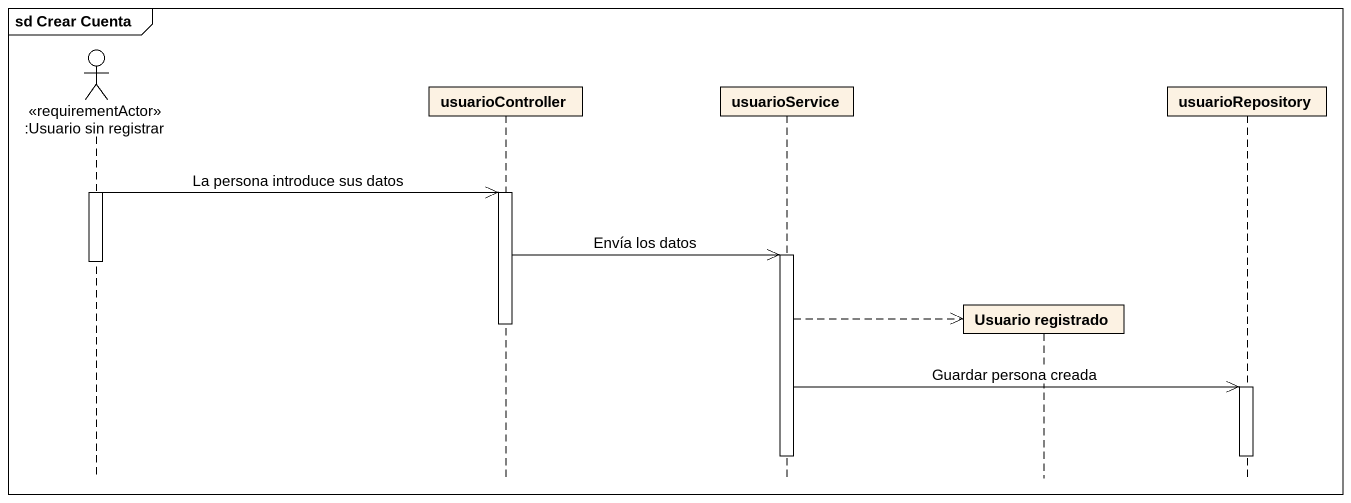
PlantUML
@startuml
mainframe sd Crear Cuenta
hide footbox
actor ":Usuario sin registrar" as Usuario_sin_registrar <<requirementActor>>
participant usuarioController
participant usuarioService
participant "Usuario registrado" as Usuario_registrado
participant usuarioRepository

activate Usuario_sin_registrar
Usuario_sin_registrar ->> usuarioController : La persona introduce sus datos
activate usuarioController
usuarioController ->> usuarioService : Envía los datos
activate usuarioService
deactivate Usuario_sin_registrar
usuarioService -->> Usuario_registrado **
deactivate usuarioController
usuarioService ->> usuarioRepository : Guardar persona creada
activate usuarioRepository
deactivate usuarioService
deactivate usuarioRepository
@enduml
